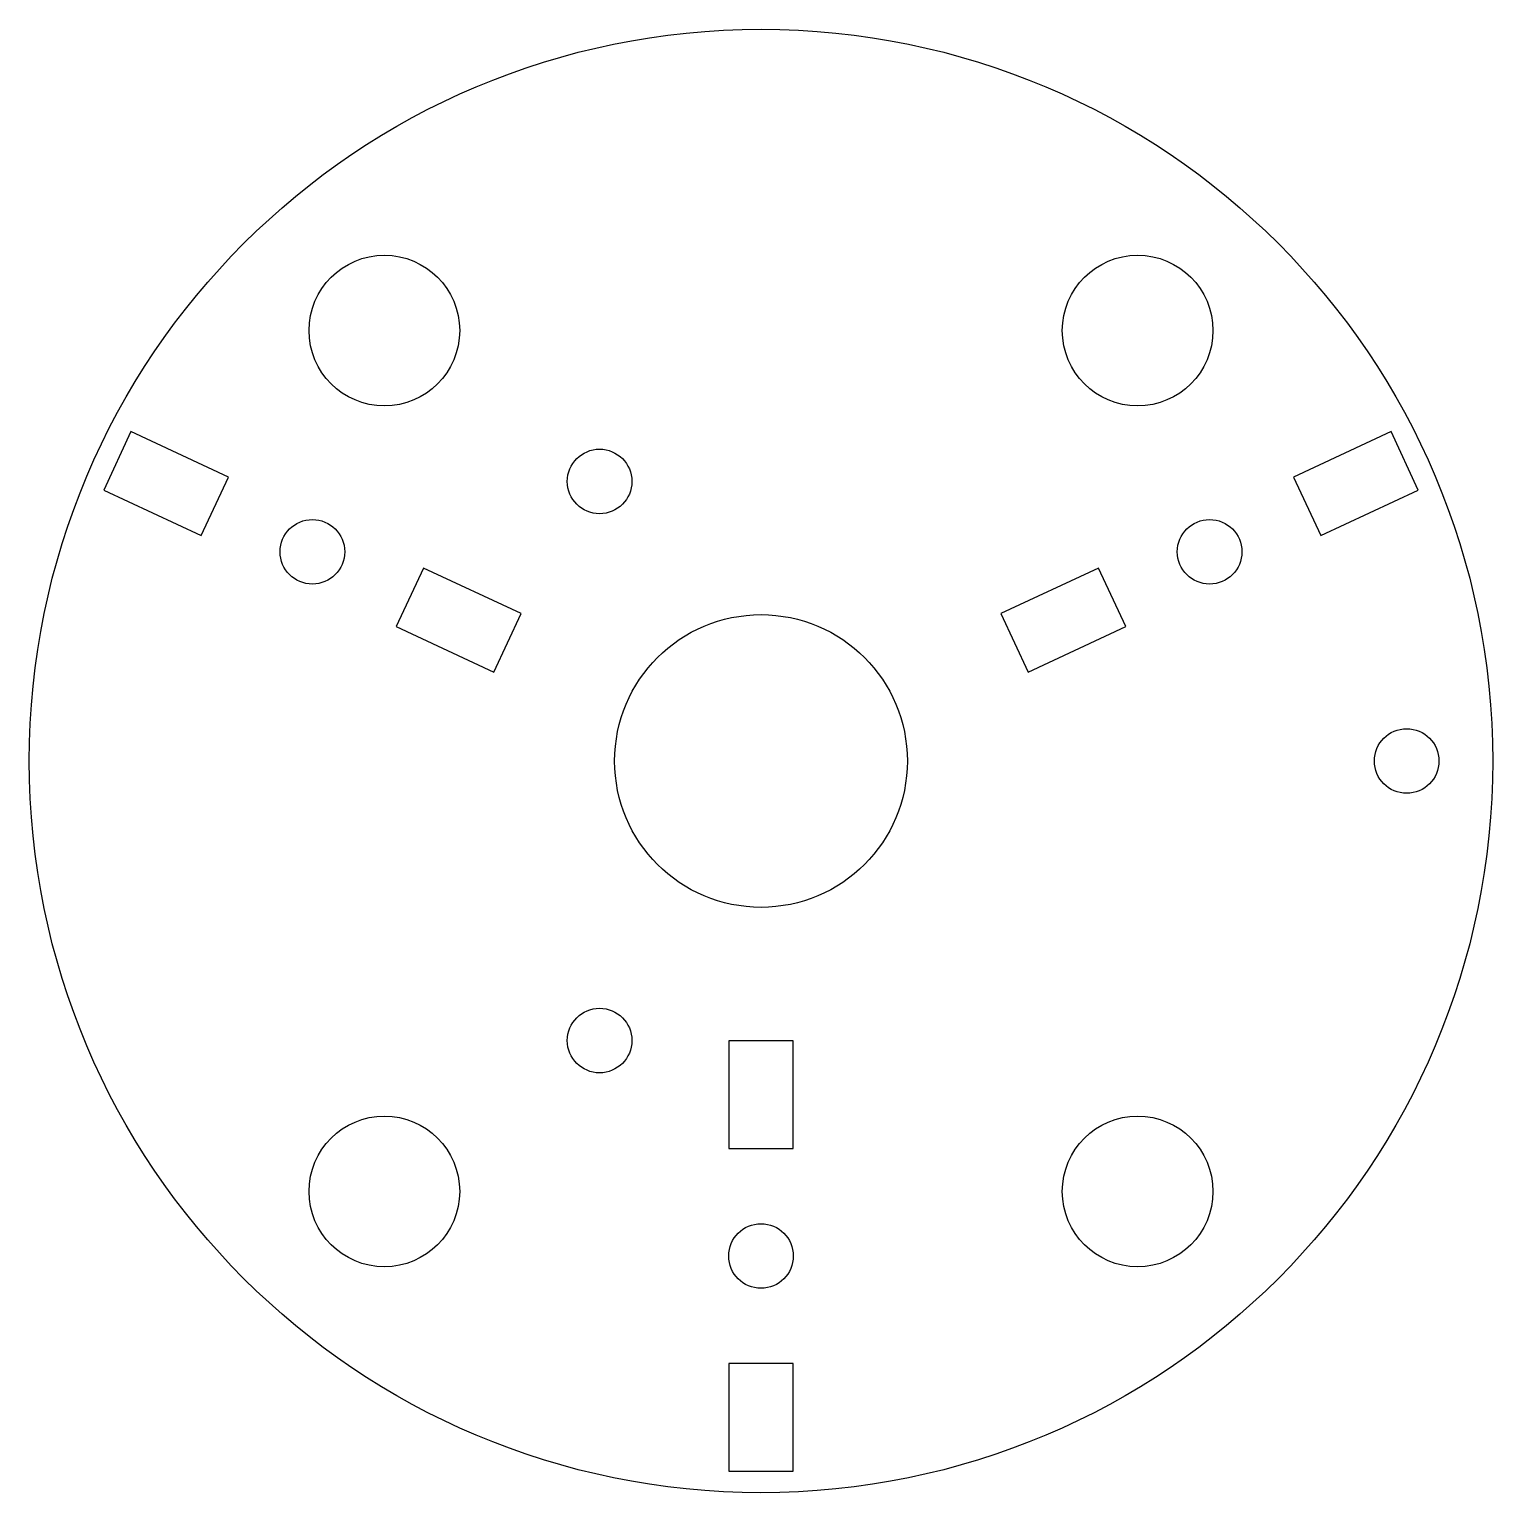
# Model space of a CAD drawing. Header units: millimetres. Extents: x -34 to 34, y -34 to 34.
import ezdxf

# ---------------------------------------------------------------- set-up
doc = ezdxf.new("R2010")
doc.units = ezdxf.units.MM

msp = doc.modelspace()

# ---------------------------------------------------------------- linework, layer by layer
at = {"color": 7, "linetype": 'Continuous', "lineweight": 25}
for p, q in [((-29.274, 15.306), (-30.542, 12.587)), ((-24.743, 13.193), (-29.274, 15.306)), ((29.274, 15.306), (24.743, 13.193)), ((30.542, 12.587), (29.274, 15.306)), ((-26.011, 10.474), (-24.743, 13.193)), ((24.743, 13.193), (26.011, 10.474)), ((-30.542, 12.587), (-26.011, 10.474)), ((26.011, 10.474), (30.542, 12.587)), ((-15.68, 8.967), (-16.947, 6.248)), ((-11.148, 6.853), (-15.68, 8.967)), ((15.68, 8.967), (11.148, 6.853)), ((16.947, 6.248), (15.68, 8.967)), ((-12.416, 4.135), (-11.148, 6.853)), ((11.148, 6.853), (12.416, 4.135)), ((-16.947, 6.248), (-12.416, 4.135)), ((12.416, 4.135), (16.947, 6.248)), ((1.5, -13), (-1.5, -13)), ((-1.5, -13), (-1.5, -18)), ((1.5, -18), (1.5, -13)), ((-1.5, -18), (1.5, -18)), ((1.5, -28), (-1.5, -28)), ((-1.5, -28), (-1.5, -33)), ((1.5, -33), (1.5, -28)), ((-1.5, -33), (1.5, -33))]:
    msp.add_line(p, q, dxfattribs=at)
for centre, radius in [((0, 0), 34), ((-17.5, 20), 3.5), ((17.5, 20), 3.5), ((-7.5, 12.99), 1.5), ((-20.845, 9.72), 1.5), ((20.845, 9.72), 1.5), ((0, 0), 6.8), ((30, 0), 1.5), ((-7.5, -12.99), 1.5), ((-17.5, -20), 3.5), ((17.5, -20), 3.5), ((0, -23), 1.5)]:
    msp.add_circle(centre, radius, dxfattribs=at)

doc.saveas('drawing.dxf')
